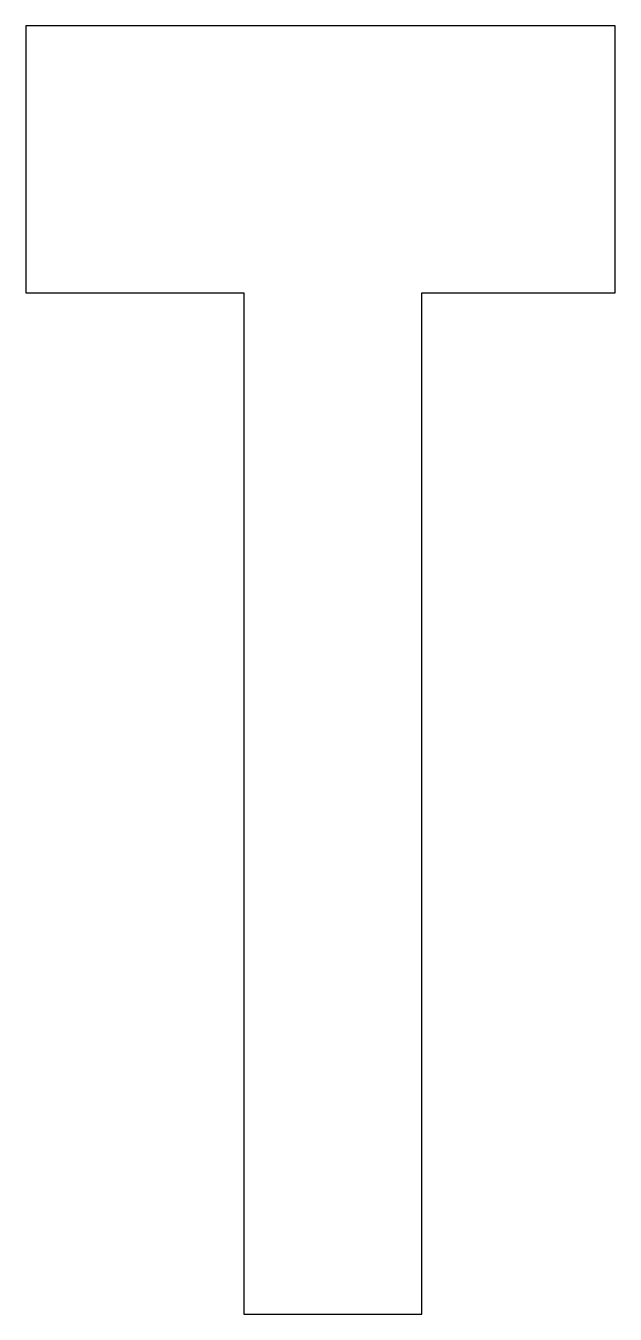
# Model space of a CAD drawing. Header units: inches. Extents: x 0.14 to 1.86, y -0.88 to 2.88.
import ezdxf

# ---------------------------------------------------------------- set-up
doc = ezdxf.new("R2010")
doc.units = ezdxf.units.IN
doc.header["$MEASUREMENT"] = 0

msp = doc.modelspace()

# ---------------------------------------------------------------- linework, layer by layer
at = {"color": 7, "linetype": 'Continuous', "lineweight": 25}
for p, q in [((1.8617, 2.8849), (0.1383, 2.8849)), ((0.1383, 2.8849), (0.1383, 2.104)), ((1.8617, 2.104), (1.8617, 2.8849)), ((0.1383, 2.104), (0.7756, 2.104)), ((0.7756, 2.104), (0.7756, -0.8849)), ((1.2962, -0.8849), (1.2962, 2.104)), ((1.2962, 2.104), (1.8617, 2.104)), ((0.7756, -0.8849), (1.2962, -0.8849))]:
    msp.add_line(p, q, dxfattribs=at)

doc.saveas('drawing.dxf')
